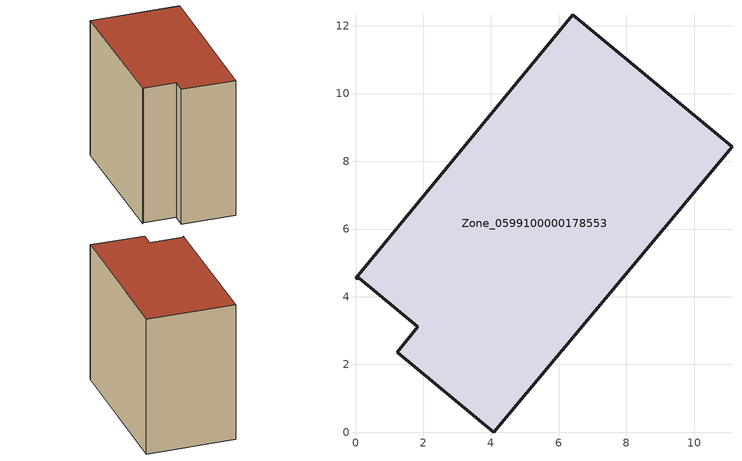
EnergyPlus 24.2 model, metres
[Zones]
Zone_0599100000178553
 floor ground (C_G): 6.42,12.32 11.12,8.43 4.08,0 1.23,2.37 1.84,3.11 0.11,4.55 0,4.54 z0
 wall outside (C_F): 11.12,8.43 6.42,12.32 0,4.54 0.11,4.55 1.84,3.11 1.23,2.37 4.08,0 11.12,8.43 z0:9.74
 roof outside (C_R): 4.08,0 11.12,8.43 6.42,12.32 0,4.54 0.11,4.55 1.84,3.11 1.23,2.37 z9.74
[BUILDING]
Pand.0599100000178553: North Axis=0; Terrain=City; Loads Convergence Tolerance Value=0.04; Temperature Convergence Tolerance Value=0.4; Solar Distribution=FullExterior; Maximum Number of Warmup Days=25; Minimum Number of Warmup Days=1
[Site:Location]
Rotterdam.The.Hague.AP_ZH_NLD Design_Conditions: Latitude=51.96; Longitude=4.45; Time Zone=1; Elevation=-4.5
[SITE:GROUNDTEMPERATURE:BUILDINGSURFACE]
18, 18, 18, 18, 18, 18, 18, 18, 18, 18, 18, 18
[MATERIAL] Thermal Absorptance=0.9; Solar Absorptance=0.7; Visible Absorptance=0.7
Name | Roughness | Thickness | Conductivity | Density | Specific Heat
G.TI.1946 | MediumSmooth | 0.15 | 1 | 540 | 1210
F.TI.1946 | Rough | 0.3 | 0.857143 | 1920 | 840
R.TI.1946 | MediumRough | 0.2 | 0.1 | 1500 | 1000
[CONSTRUCTION]
C_G: G.TI.1946
C_F: F.TI.1946
C_R: R.TI.1946
[ZONE]
Zone_0599100000178553: Type=1; Multiplier=1; Ceiling Height=Autocalculate; Volume=Autocalculate; Floor Area=autocalculate; Part of Total Floor Area=Yes
[ZONEINFILTRATION:DESIGNFLOWRATE]
Infil_Zone_0599100000178553: Zone or ZoneList or Space or SpaceList=Zone_0599100000178553; Schedule=AlwaysOn; Design Flow Rate Calculation Method=Flow/Area; Flow Rate per Floor Area=0.003; Constant Term Coefficient=1; Temperature Term Coefficient=0; Velocity Term Coefficient=0; Velocity Squared Term Coefficient=0
[HVACTEMPLATE:ZONE:IDEALLOADSAIRSYSTEM]
Zone_0599100000178553: Maximum Heating Supply Air Temperature=50; Minimum Cooling Supply Air Temperature=13; Maximum Heating Supply Air Humidity Ratio=0.0156; Minimum Cooling Supply Air Humidity Ratio=0.0077; Heating Limit=NoLimit; Cooling Limit=NoLimit; Dehumidification Control Type=ConstantSensibleHeatRatio; Cooling Sensible Heat Ratio=0.7; Dehumidification Setpoint=60; Humidification Control Type=None; Humidification Setpoint=30; Outdoor Air Method=None; Outdoor Air Flow Rate per Person=0.00944; Outdoor Air Flow Rate per Zone Floor Area=0; Outdoor Air Flow Rate per Zone=0; Demand Controlled Ventilation Type=None; Outdoor Air Economizer Type=NoEconomizer; Heat Recovery Type=None; Sensible Heat Recovery Effectiveness=0.7; Latent Heat Recovery Effectiveness=0.65
[ZONECONTROL:THERMOSTAT]
ThermostatControl_Zone_0599100000178553: Zone or ZoneList=Zone_0599100000178553; Control Type Schedule=DualSetpointControlType; Control 1=Thermostat_Zone_0599100000178553; Temperature Difference Between Cutout And Setpoint=0
[THERMOSTATSETPOINT:DUALSETPOINT]
Thermostat_Zone_0599100000178553: Heating Setpoint Temperature Schedule=HeatingSetpoint_Zone_0599100000178553; Cooling Setpoint Temperature Schedule=CoolingSetpoint_Zone_0599100000178553
[SCHEDULE:COMPACT]
HeatingSetpoint_Zone_0599100000178553: Through: 12/31, For: AllDays, Until: 24:00, 21
CoolingSetpoint_Zone_0599100000178553: Through: 12/31, For: AllDays, Until: 24:00, 24
DualSetpointControlType: Through: 12/31, For: AllDays, Until: 24:00, 4
AlwaysOn: Through: 12/31, For: AllDays, Until: 24:00, 1
